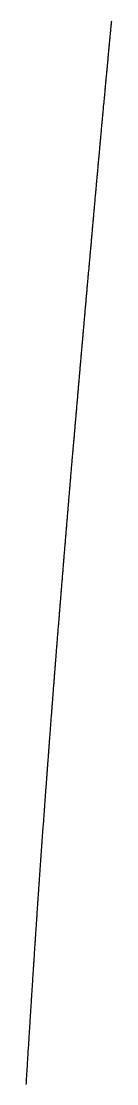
# Model space of a CAD drawing. Header units: millimetres. Extents: x 88 to 97873, y 32 to 55088.
# Drawn here: x 47980.54 to 47981.56, y 5196.1 to 5208.76 of the extents above; entities that cross this region are included whole.
import ezdxf

# ---------------------------------------------------------------- set-up
doc = ezdxf.new("R2010")
doc.units = ezdxf.units.MM
doc.header["$LTSCALE"] = 0.3

msp = doc.modelspace()

# ---------------------------------------------------------------- linework, layer by layer
for p, q in [((47981.552, 5208.674), (47981.553, 5208.688)), ((47981.553, 5208.688), (47981.554, 5208.701)), ((47981.554, 5208.701), (47981.555, 5208.715)), ((47981.555, 5208.715), (47981.557, 5208.729)), ((47981.557, 5208.729), (47981.558, 5208.743)), ((47981.558, 5208.743), (47981.559, 5208.757)), ((47981.559, 5208.757), (47981.561, 5208.77)), ((47981.539, 5208.536), (47981.54, 5208.549)), ((47981.54, 5208.549), (47981.541, 5208.563)), ((47981.541, 5208.563), (47981.542, 5208.577)), ((47981.542, 5208.577), (47981.544, 5208.591)), ((47981.544, 5208.591), (47981.545, 5208.605)), ((47981.545, 5208.605), (47981.546, 5208.618)), ((47981.546, 5208.618), (47981.548, 5208.632)), ((47981.548, 5208.632), (47981.549, 5208.646)), ((47981.549, 5208.646), (47981.55, 5208.66)), ((47981.55, 5208.66), (47981.552, 5208.674)), ((47981.527, 5208.411), (47981.528, 5208.425)), ((47981.528, 5208.425), (47981.529, 5208.439)), ((47981.529, 5208.439), (47981.531, 5208.453)), ((47981.531, 5208.453), (47981.532, 5208.467)), ((47981.532, 5208.467), (47981.533, 5208.48)), ((47981.533, 5208.48), (47981.535, 5208.494)), ((47981.535, 5208.494), (47981.536, 5208.508)), ((47981.536, 5208.508), (47981.537, 5208.522)), ((47981.537, 5208.522), (47981.539, 5208.536)), ((47981.515, 5208.287), (47981.517, 5208.301)), ((47981.517, 5208.301), (47981.518, 5208.315)), ((47981.518, 5208.315), (47981.519, 5208.329)), ((47981.519, 5208.329), (47981.52, 5208.343)), ((47981.52, 5208.343), (47981.522, 5208.356)), ((47981.522, 5208.356), (47981.523, 5208.37)), ((47981.523, 5208.37), (47981.524, 5208.384)), ((47981.524, 5208.384), (47981.526, 5208.398)), ((47981.526, 5208.398), (47981.527, 5208.411)), ((47981.504, 5208.163), (47981.505, 5208.177)), ((47981.505, 5208.177), (47981.506, 5208.191)), ((47981.506, 5208.191), (47981.508, 5208.205)), ((47981.508, 5208.205), (47981.509, 5208.218)), ((47981.509, 5208.218), (47981.51, 5208.232)), ((47981.51, 5208.232), (47981.511, 5208.246)), ((47981.511, 5208.246), (47981.513, 5208.26)), ((47981.513, 5208.26), (47981.514, 5208.274)), ((47981.514, 5208.274), (47981.515, 5208.287)), ((47981.492, 5208.04), (47981.493, 5208.053)), ((47981.493, 5208.053), (47981.495, 5208.067)), ((47981.495, 5208.067), (47981.496, 5208.081)), ((47981.496, 5208.081), (47981.497, 5208.095)), ((47981.497, 5208.095), (47981.499, 5208.108)), ((47981.499, 5208.108), (47981.5, 5208.122)), ((47981.5, 5208.122), (47981.501, 5208.136)), ((47981.501, 5208.136), (47981.502, 5208.15)), ((47981.502, 5208.15), (47981.504, 5208.163)), ((47981.479, 5207.902), (47981.481, 5207.916)), ((47981.481, 5207.916), (47981.482, 5207.929)), ((47981.482, 5207.929), (47981.483, 5207.943)), ((47981.483, 5207.943), (47981.484, 5207.957)), ((47981.484, 5207.957), (47981.486, 5207.971)), ((47981.486, 5207.971), (47981.487, 5207.984)), ((47981.487, 5207.984), (47981.488, 5207.998)), ((47981.488, 5207.998), (47981.49, 5208.012)), ((47981.49, 5208.012), (47981.491, 5208.026)), ((47981.491, 5208.026), (47981.492, 5208.04)), ((47981.468, 5207.778), (47981.469, 5207.792)), ((47981.469, 5207.792), (47981.47, 5207.806)), ((47981.47, 5207.806), (47981.472, 5207.819)), ((47981.472, 5207.819), (47981.473, 5207.833)), ((47981.473, 5207.833), (47981.474, 5207.847)), ((47981.474, 5207.847), (47981.476, 5207.861)), ((47981.476, 5207.861), (47981.477, 5207.874)), ((47981.477, 5207.874), (47981.478, 5207.888)), ((47981.478, 5207.888), (47981.479, 5207.902)), ((47981.457, 5207.655), (47981.458, 5207.668)), ((47981.458, 5207.668), (47981.459, 5207.682)), ((47981.459, 5207.682), (47981.46, 5207.696)), ((47981.46, 5207.696), (47981.462, 5207.71)), ((47981.462, 5207.71), (47981.463, 5207.723)), ((47981.463, 5207.723), (47981.464, 5207.737)), ((47981.464, 5207.737), (47981.465, 5207.751)), ((47981.465, 5207.751), (47981.467, 5207.765)), ((47981.467, 5207.765), (47981.468, 5207.778)), ((47981.445, 5207.531), (47981.446, 5207.545)), ((47981.446, 5207.545), (47981.448, 5207.559)), ((47981.448, 5207.559), (47981.449, 5207.572)), ((47981.449, 5207.572), (47981.45, 5207.586)), ((47981.45, 5207.586), (47981.451, 5207.6)), ((47981.451, 5207.6), (47981.453, 5207.613)), ((47981.453, 5207.613), (47981.454, 5207.627)), ((47981.454, 5207.627), (47981.455, 5207.641)), ((47981.455, 5207.641), (47981.457, 5207.655)), ((47981.434, 5207.408), (47981.435, 5207.421)), ((47981.435, 5207.421), (47981.436, 5207.435)), ((47981.436, 5207.435), (47981.438, 5207.449)), ((47981.438, 5207.449), (47981.439, 5207.462)), ((47981.439, 5207.462), (47981.44, 5207.476)), ((47981.44, 5207.476), (47981.441, 5207.49)), ((47981.441, 5207.49), (47981.443, 5207.504)), ((47981.443, 5207.504), (47981.444, 5207.517)), ((47981.444, 5207.517), (47981.445, 5207.531)), ((47981.421, 5207.271), (47981.423, 5207.284)), ((47981.423, 5207.284), (47981.424, 5207.298)), ((47981.424, 5207.298), (47981.425, 5207.312)), ((47981.425, 5207.312), (47981.426, 5207.325)), ((47981.426, 5207.325), (47981.428, 5207.339)), ((47981.428, 5207.339), (47981.429, 5207.353)), ((47981.429, 5207.353), (47981.43, 5207.367)), ((47981.43, 5207.367), (47981.431, 5207.38)), ((47981.431, 5207.38), (47981.433, 5207.394)), ((47981.433, 5207.394), (47981.434, 5207.408)), ((47981.41, 5207.147), (47981.411, 5207.161)), ((47981.411, 5207.161), (47981.413, 5207.175)), ((47981.413, 5207.175), (47981.414, 5207.188)), ((47981.414, 5207.188), (47981.415, 5207.202)), ((47981.415, 5207.202), (47981.416, 5207.216)), ((47981.416, 5207.216), (47981.418, 5207.229)), ((47981.418, 5207.229), (47981.419, 5207.243)), ((47981.419, 5207.243), (47981.42, 5207.257)), ((47981.42, 5207.257), (47981.421, 5207.271)), ((47981.399, 5207.024), (47981.4, 5207.038)), ((47981.4, 5207.038), (47981.401, 5207.051)), ((47981.401, 5207.051), (47981.403, 5207.065)), ((47981.403, 5207.065), (47981.404, 5207.079)), ((47981.404, 5207.079), (47981.405, 5207.093)), ((47981.405, 5207.093), (47981.406, 5207.106)), ((47981.406, 5207.106), (47981.408, 5207.12)), ((47981.408, 5207.12), (47981.409, 5207.134)), ((47981.409, 5207.134), (47981.41, 5207.147)), ((47981.388, 5206.901), (47981.389, 5206.915)), ((47981.389, 5206.915), (47981.39, 5206.928)), ((47981.39, 5206.928), (47981.391, 5206.942)), ((47981.391, 5206.942), (47981.393, 5206.956)), ((47981.393, 5206.956), (47981.394, 5206.969)), ((47981.394, 5206.969), (47981.395, 5206.983)), ((47981.395, 5206.983), (47981.396, 5206.997)), ((47981.396, 5206.997), (47981.398, 5207.01)), ((47981.398, 5207.01), (47981.399, 5207.024)), ((47981.375, 5206.764), (47981.377, 5206.778)), ((47981.377, 5206.778), (47981.378, 5206.792)), ((47981.378, 5206.792), (47981.379, 5206.805)), ((47981.379, 5206.805), (47981.38, 5206.819)), ((47981.38, 5206.819), (47981.381, 5206.833)), ((47981.381, 5206.833), (47981.383, 5206.846)), ((47981.383, 5206.846), (47981.384, 5206.86)), ((47981.384, 5206.86), (47981.385, 5206.874)), ((47981.385, 5206.874), (47981.386, 5206.887)), ((47981.386, 5206.887), (47981.388, 5206.901)), ((47981.364, 5206.641), (47981.365, 5206.655)), ((47981.365, 5206.655), (47981.367, 5206.669)), ((47981.367, 5206.669), (47981.368, 5206.682)), ((47981.368, 5206.682), (47981.369, 5206.696)), ((47981.369, 5206.696), (47981.37, 5206.71)), ((47981.37, 5206.71), (47981.372, 5206.723)), ((47981.372, 5206.723), (47981.373, 5206.737)), ((47981.373, 5206.737), (47981.374, 5206.751)), ((47981.374, 5206.751), (47981.375, 5206.764)), ((47981.353, 5206.518), (47981.354, 5206.532)), ((47981.354, 5206.532), (47981.356, 5206.546)), ((47981.356, 5206.546), (47981.357, 5206.559)), ((47981.357, 5206.559), (47981.358, 5206.573)), ((47981.358, 5206.573), (47981.359, 5206.587)), ((47981.359, 5206.587), (47981.36, 5206.6)), ((47981.36, 5206.6), (47981.362, 5206.614)), ((47981.362, 5206.614), (47981.363, 5206.628)), ((47981.363, 5206.628), (47981.364, 5206.641)), ((47981.341, 5206.382), (47981.342, 5206.396)), ((47981.342, 5206.396), (47981.343, 5206.409)), ((47981.343, 5206.409), (47981.345, 5206.423)), ((47981.345, 5206.423), (47981.346, 5206.437)), ((47981.346, 5206.437), (47981.347, 5206.45)), ((47981.347, 5206.45), (47981.348, 5206.464)), ((47981.348, 5206.464), (47981.349, 5206.477)), ((47981.349, 5206.477), (47981.351, 5206.491)), ((47981.351, 5206.491), (47981.352, 5206.505)), ((47981.352, 5206.505), (47981.353, 5206.518)), ((47981.33, 5206.259), (47981.331, 5206.273)), ((47981.331, 5206.273), (47981.332, 5206.286)), ((47981.332, 5206.286), (47981.333, 5206.3)), ((47981.333, 5206.3), (47981.335, 5206.314)), ((47981.335, 5206.314), (47981.336, 5206.327)), ((47981.336, 5206.327), (47981.337, 5206.341)), ((47981.337, 5206.341), (47981.338, 5206.355)), ((47981.338, 5206.355), (47981.34, 5206.368)), ((47981.34, 5206.368), (47981.341, 5206.382)), ((47981.319, 5206.137), (47981.32, 5206.15)), ((47981.32, 5206.15), (47981.321, 5206.164)), ((47981.321, 5206.164), (47981.323, 5206.177)), ((47981.323, 5206.177), (47981.324, 5206.191)), ((47981.324, 5206.191), (47981.325, 5206.205)), ((47981.325, 5206.205), (47981.326, 5206.218)), ((47981.326, 5206.218), (47981.327, 5206.232)), ((47981.327, 5206.232), (47981.329, 5206.246)), ((47981.329, 5206.246), (47981.33, 5206.259)), ((47981.308, 5206.014), (47981.309, 5206.028)), ((47981.309, 5206.028), (47981.31, 5206.041)), ((47981.31, 5206.041), (47981.312, 5206.055)), ((47981.312, 5206.055), (47981.313, 5206.068)), ((47981.313, 5206.068), (47981.314, 5206.082)), ((47981.314, 5206.082), (47981.315, 5206.096)), ((47981.315, 5206.096), (47981.316, 5206.109)), ((47981.316, 5206.109), (47981.318, 5206.123)), ((47981.318, 5206.123), (47981.319, 5206.137)), ((47981.296, 5205.878), (47981.297, 5205.891)), ((47981.297, 5205.891), (47981.298, 5205.905)), ((47981.298, 5205.905), (47981.299, 5205.919)), ((47981.299, 5205.919), (47981.301, 5205.932)), ((47981.301, 5205.932), (47981.302, 5205.946)), ((47981.302, 5205.946), (47981.303, 5205.959)), ((47981.303, 5205.959), (47981.304, 5205.973)), ((47981.304, 5205.973), (47981.305, 5205.987)), ((47981.305, 5205.987), (47981.307, 5206)), ((47981.307, 5206), (47981.308, 5206.014)), ((47981.285, 5205.755), (47981.286, 5205.769)), ((47981.286, 5205.769), (47981.287, 5205.783)), ((47981.287, 5205.783), (47981.288, 5205.796)), ((47981.288, 5205.796), (47981.29, 5205.81)), ((47981.29, 5205.81), (47981.291, 5205.823)), ((47981.291, 5205.823), (47981.292, 5205.837)), ((47981.292, 5205.837), (47981.293, 5205.851)), ((47981.293, 5205.851), (47981.295, 5205.864)), ((47981.295, 5205.864), (47981.296, 5205.878)), ((47981.274, 5205.633), (47981.275, 5205.647)), ((47981.275, 5205.647), (47981.276, 5205.66)), ((47981.276, 5205.66), (47981.278, 5205.674)), ((47981.278, 5205.674), (47981.279, 5205.687)), ((47981.279, 5205.687), (47981.28, 5205.701)), ((47981.28, 5205.701), (47981.281, 5205.715)), ((47981.281, 5205.715), (47981.282, 5205.728)), ((47981.282, 5205.728), (47981.284, 5205.742)), ((47981.284, 5205.742), (47981.285, 5205.755)), ((47981.262, 5205.497), (47981.263, 5205.511)), ((47981.263, 5205.511), (47981.264, 5205.524)), ((47981.264, 5205.524), (47981.265, 5205.538)), ((47981.265, 5205.538), (47981.267, 5205.551)), ((47981.267, 5205.551), (47981.268, 5205.565)), ((47981.268, 5205.565), (47981.269, 5205.579)), ((47981.269, 5205.579), (47981.27, 5205.592)), ((47981.27, 5205.592), (47981.272, 5205.606)), ((47981.272, 5205.606), (47981.273, 5205.619)), ((47981.273, 5205.619), (47981.274, 5205.633)), ((47981.251, 5205.375), (47981.252, 5205.388)), ((47981.252, 5205.388), (47981.253, 5205.402)), ((47981.253, 5205.402), (47981.255, 5205.415)), ((47981.255, 5205.415), (47981.256, 5205.429)), ((47981.256, 5205.429), (47981.257, 5205.443)), ((47981.257, 5205.443), (47981.258, 5205.456)), ((47981.258, 5205.456), (47981.259, 5205.47)), ((47981.259, 5205.47), (47981.261, 5205.483)), ((47981.261, 5205.483), (47981.262, 5205.497)), ((47981.24, 5205.252), (47981.241, 5205.266)), ((47981.241, 5205.266), (47981.243, 5205.28)), ((47981.243, 5205.28), (47981.244, 5205.293)), ((47981.244, 5205.293), (47981.245, 5205.307)), ((47981.245, 5205.307), (47981.246, 5205.32)), ((47981.246, 5205.32), (47981.247, 5205.334)), ((47981.247, 5205.334), (47981.249, 5205.348)), ((47981.249, 5205.348), (47981.25, 5205.361)), ((47981.25, 5205.361), (47981.251, 5205.375)), ((47981.228, 5205.117), (47981.229, 5205.13)), ((47981.229, 5205.13), (47981.231, 5205.144)), ((47981.231, 5205.144), (47981.232, 5205.157)), ((47981.232, 5205.157), (47981.233, 5205.171)), ((47981.233, 5205.171), (47981.234, 5205.185)), ((47981.234, 5205.185), (47981.235, 5205.198)), ((47981.235, 5205.198), (47981.237, 5205.212)), ((47981.237, 5205.212), (47981.238, 5205.225)), ((47981.238, 5205.225), (47981.239, 5205.239)), ((47981.239, 5205.239), (47981.24, 5205.252)), ((47981.217, 5204.995), (47981.219, 5205.008)), ((47981.219, 5205.008), (47981.22, 5205.022)), ((47981.22, 5205.022), (47981.221, 5205.035)), ((47981.221, 5205.035), (47981.222, 5205.049)), ((47981.222, 5205.049), (47981.223, 5205.062)), ((47981.223, 5205.062), (47981.225, 5205.076)), ((47981.225, 5205.076), (47981.226, 5205.09)), ((47981.226, 5205.09), (47981.227, 5205.103)), ((47981.227, 5205.103), (47981.228, 5205.117)), ((47981.207, 5204.872), (47981.208, 5204.886)), ((47981.208, 5204.886), (47981.209, 5204.9)), ((47981.209, 5204.9), (47981.21, 5204.913)), ((47981.21, 5204.913), (47981.211, 5204.927)), ((47981.211, 5204.927), (47981.213, 5204.94)), ((47981.213, 5204.94), (47981.214, 5204.954)), ((47981.214, 5204.954), (47981.215, 5204.967)), ((47981.215, 5204.967), (47981.216, 5204.981)), ((47981.216, 5204.981), (47981.217, 5204.995)), ((47981.195, 5204.737), (47981.196, 5204.75)), ((47981.196, 5204.75), (47981.197, 5204.764)), ((47981.197, 5204.764), (47981.198, 5204.777)), ((47981.198, 5204.777), (47981.2, 5204.791)), ((47981.2, 5204.791), (47981.201, 5204.805)), ((47981.201, 5204.805), (47981.202, 5204.818)), ((47981.202, 5204.818), (47981.203, 5204.832)), ((47981.203, 5204.832), (47981.204, 5204.845)), ((47981.204, 5204.845), (47981.206, 5204.859)), ((47981.206, 5204.859), (47981.207, 5204.872)), ((47981.184, 5204.615), (47981.185, 5204.628)), ((47981.185, 5204.628), (47981.186, 5204.642)), ((47981.186, 5204.642), (47981.188, 5204.655)), ((47981.188, 5204.655), (47981.189, 5204.669)), ((47981.189, 5204.669), (47981.19, 5204.682)), ((47981.19, 5204.682), (47981.191, 5204.696)), ((47981.191, 5204.696), (47981.192, 5204.71)), ((47981.192, 5204.71), (47981.194, 5204.723)), ((47981.194, 5204.723), (47981.195, 5204.737)), ((47981.173, 5204.492), (47981.175, 5204.506)), ((47981.175, 5204.506), (47981.176, 5204.52)), ((47981.176, 5204.52), (47981.177, 5204.533)), ((47981.177, 5204.533), (47981.178, 5204.547)), ((47981.178, 5204.547), (47981.179, 5204.56)), ((47981.179, 5204.56), (47981.181, 5204.574)), ((47981.181, 5204.574), (47981.182, 5204.587)), ((47981.182, 5204.587), (47981.183, 5204.601)), ((47981.183, 5204.601), (47981.184, 5204.615)), ((47981.162, 5204.357), (47981.163, 5204.37)), ((47981.163, 5204.37), (47981.164, 5204.384)), ((47981.164, 5204.384), (47981.165, 5204.398)), ((47981.165, 5204.398), (47981.166, 5204.411)), ((47981.166, 5204.411), (47981.168, 5204.425)), ((47981.168, 5204.425), (47981.169, 5204.438)), ((47981.169, 5204.438), (47981.17, 5204.452)), ((47981.17, 5204.452), (47981.171, 5204.465)), ((47981.171, 5204.465), (47981.172, 5204.479)), ((47981.172, 5204.479), (47981.173, 5204.492)), ((47981.151, 5204.235), (47981.152, 5204.248)), ((47981.152, 5204.248), (47981.153, 5204.262)), ((47981.153, 5204.262), (47981.155, 5204.275)), ((47981.155, 5204.275), (47981.156, 5204.289)), ((47981.156, 5204.289), (47981.157, 5204.303)), ((47981.157, 5204.303), (47981.158, 5204.316)), ((47981.158, 5204.316), (47981.159, 5204.33)), ((47981.159, 5204.33), (47981.16, 5204.343)), ((47981.16, 5204.343), (47981.162, 5204.357)), ((47981.14, 5204.113), (47981.142, 5204.126)), ((47981.142, 5204.126), (47981.143, 5204.14)), ((47981.143, 5204.14), (47981.144, 5204.153)), ((47981.144, 5204.153), (47981.145, 5204.167)), ((47981.145, 5204.167), (47981.146, 5204.18)), ((47981.146, 5204.18), (47981.147, 5204.194)), ((47981.147, 5204.194), (47981.149, 5204.208)), ((47981.149, 5204.208), (47981.15, 5204.221)), ((47981.15, 5204.221), (47981.151, 5204.235)), ((47981.129, 5203.977), (47981.13, 5203.99)), ((47981.13, 5203.99), (47981.131, 5204.004)), ((47981.131, 5204.004), (47981.132, 5204.018)), ((47981.132, 5204.018), (47981.133, 5204.031)), ((47981.133, 5204.031), (47981.135, 5204.045)), ((47981.135, 5204.045), (47981.136, 5204.058)), ((47981.136, 5204.058), (47981.137, 5204.072)), ((47981.137, 5204.072), (47981.138, 5204.085)), ((47981.138, 5204.085), (47981.139, 5204.099)), ((47981.139, 5204.099), (47981.14, 5204.113)), ((47981.118, 5203.855), (47981.119, 5203.868)), ((47981.119, 5203.868), (47981.121, 5203.882)), ((47981.121, 5203.882), (47981.122, 5203.895)), ((47981.122, 5203.895), (47981.123, 5203.909)), ((47981.123, 5203.909), (47981.124, 5203.923)), ((47981.124, 5203.923), (47981.125, 5203.936)), ((47981.125, 5203.936), (47981.126, 5203.95)), ((47981.126, 5203.95), (47981.128, 5203.963)), ((47981.128, 5203.963), (47981.129, 5203.977)), ((47981.108, 5203.733), (47981.109, 5203.746)), ((47981.109, 5203.746), (47981.11, 5203.76)), ((47981.11, 5203.76), (47981.111, 5203.773)), ((47981.111, 5203.773), (47981.112, 5203.787)), ((47981.112, 5203.787), (47981.113, 5203.8)), ((47981.113, 5203.8), (47981.115, 5203.814)), ((47981.115, 5203.814), (47981.116, 5203.828)), ((47981.116, 5203.828), (47981.117, 5203.841)), ((47981.117, 5203.841), (47981.118, 5203.855)), ((47981.096, 5203.597), (47981.097, 5203.61)), ((47981.097, 5203.61), (47981.098, 5203.624)), ((47981.098, 5203.624), (47981.1, 5203.638)), ((47981.1, 5203.638), (47981.101, 5203.651)), ((47981.101, 5203.651), (47981.102, 5203.665)), ((47981.102, 5203.665), (47981.103, 5203.678)), ((47981.103, 5203.678), (47981.104, 5203.692)), ((47981.104, 5203.692), (47981.105, 5203.705)), ((47981.105, 5203.705), (47981.107, 5203.719)), ((47981.107, 5203.719), (47981.108, 5203.733)), ((47981.086, 5203.475), (47981.087, 5203.488)), ((47981.087, 5203.488), (47981.088, 5203.502)), ((47981.088, 5203.502), (47981.089, 5203.515)), ((47981.089, 5203.515), (47981.09, 5203.529)), ((47981.09, 5203.529), (47981.091, 5203.542)), ((47981.091, 5203.542), (47981.093, 5203.556)), ((47981.093, 5203.556), (47981.094, 5203.57)), ((47981.094, 5203.57), (47981.095, 5203.583)), ((47981.095, 5203.583), (47981.096, 5203.597)), ((47981.075, 5203.352), (47981.076, 5203.366)), ((47981.076, 5203.366), (47981.077, 5203.379)), ((47981.077, 5203.379), (47981.079, 5203.393)), ((47981.079, 5203.393), (47981.08, 5203.407)), ((47981.08, 5203.407), (47981.081, 5203.42)), ((47981.081, 5203.42), (47981.082, 5203.434)), ((47981.082, 5203.434), (47981.083, 5203.447)), ((47981.083, 5203.447), (47981.084, 5203.461)), ((47981.084, 5203.461), (47981.086, 5203.475)), ((47981.064, 5203.216), (47981.065, 5203.23)), ((47981.065, 5203.23), (47981.066, 5203.243)), ((47981.066, 5203.243), (47981.067, 5203.257)), ((47981.067, 5203.257), (47981.068, 5203.271)), ((47981.068, 5203.271), (47981.069, 5203.284)), ((47981.069, 5203.284), (47981.071, 5203.298)), ((47981.071, 5203.298), (47981.072, 5203.311)), ((47981.072, 5203.311), (47981.073, 5203.325)), ((47981.073, 5203.325), (47981.074, 5203.339)), ((47981.074, 5203.339), (47981.075, 5203.352)), ((47981.053, 5203.094), (47981.054, 5203.107)), ((47981.054, 5203.107), (47981.056, 5203.121)), ((47981.056, 5203.121), (47981.057, 5203.135)), ((47981.057, 5203.135), (47981.058, 5203.148)), ((47981.058, 5203.148), (47981.059, 5203.162)), ((47981.059, 5203.162), (47981.06, 5203.175)), ((47981.06, 5203.175), (47981.061, 5203.189)), ((47981.061, 5203.189), (47981.063, 5203.203)), ((47981.063, 5203.203), (47981.064, 5203.216)), ((47981.043, 5202.971), (47981.044, 5202.985)), ((47981.044, 5202.985), (47981.045, 5202.998)), ((47981.045, 5202.998), (47981.046, 5203.012)), ((47981.046, 5203.012), (47981.048, 5203.026)), ((47981.048, 5203.026), (47981.049, 5203.039)), ((47981.049, 5203.039), (47981.05, 5203.053)), ((47981.05, 5203.053), (47981.051, 5203.067)), ((47981.051, 5203.067), (47981.052, 5203.08)), ((47981.052, 5203.08), (47981.053, 5203.094)), ((47981.032, 5202.835), (47981.033, 5202.849)), ((47981.033, 5202.849), (47981.034, 5202.862)), ((47981.034, 5202.862), (47981.035, 5202.876)), ((47981.035, 5202.876), (47981.036, 5202.89)), ((47981.036, 5202.89), (47981.037, 5202.903)), ((47981.037, 5202.903), (47981.038, 5202.917)), ((47981.038, 5202.917), (47981.04, 5202.93)), ((47981.04, 5202.93), (47981.041, 5202.944)), ((47981.041, 5202.944), (47981.042, 5202.958)), ((47981.042, 5202.958), (47981.043, 5202.971)), ((47981.021, 5202.712), (47981.022, 5202.726)), ((47981.022, 5202.726), (47981.024, 5202.74)), ((47981.024, 5202.74), (47981.025, 5202.753)), ((47981.025, 5202.753), (47981.026, 5202.767)), ((47981.026, 5202.767), (47981.027, 5202.781)), ((47981.027, 5202.781), (47981.028, 5202.794)), ((47981.028, 5202.794), (47981.029, 5202.808)), ((47981.029, 5202.808), (47981.03, 5202.821)), ((47981.03, 5202.821), (47981.032, 5202.835)), ((47981.011, 5202.59), (47981.012, 5202.603)), ((47981.012, 5202.603), (47981.013, 5202.617)), ((47981.013, 5202.617), (47981.015, 5202.631)), ((47981.015, 5202.631), (47981.016, 5202.644)), ((47981.016, 5202.644), (47981.017, 5202.658)), ((47981.017, 5202.658), (47981.018, 5202.671)), ((47981.018, 5202.671), (47981.019, 5202.685)), ((47981.019, 5202.685), (47981.02, 5202.699)), ((47981.02, 5202.699), (47981.021, 5202.712)), ((47981.001, 5202.467), (47981.002, 5202.48)), ((47981.002, 5202.48), (47981.003, 5202.494)), ((47981.003, 5202.494), (47981.004, 5202.508)), ((47981.004, 5202.508), (47981.005, 5202.521)), ((47981.005, 5202.521), (47981.007, 5202.535)), ((47981.007, 5202.535), (47981.008, 5202.549)), ((47981.008, 5202.549), (47981.009, 5202.562)), ((47981.009, 5202.562), (47981.01, 5202.576)), ((47981.01, 5202.576), (47981.011, 5202.59)), ((47980.99, 5202.33), (47980.991, 5202.344)), ((47980.991, 5202.344), (47980.992, 5202.357)), ((47980.992, 5202.357), (47980.993, 5202.371)), ((47980.993, 5202.371), (47980.994, 5202.385)), ((47980.994, 5202.385), (47980.995, 5202.398)), ((47980.995, 5202.398), (47980.996, 5202.412)), ((47980.996, 5202.412), (47980.998, 5202.426)), ((47980.998, 5202.426), (47980.999, 5202.439)), ((47980.999, 5202.439), (47981, 5202.453)), ((47981, 5202.453), (47981.001, 5202.467)), ((47980.98, 5202.207), (47980.981, 5202.221)), ((47980.981, 5202.221), (47980.982, 5202.234)), ((47980.982, 5202.234), (47980.983, 5202.248)), ((47980.983, 5202.248), (47980.984, 5202.262)), ((47980.984, 5202.262), (47980.985, 5202.275)), ((47980.985, 5202.275), (47980.986, 5202.289)), ((47980.986, 5202.289), (47980.987, 5202.303)), ((47980.987, 5202.303), (47980.989, 5202.316)), ((47980.989, 5202.316), (47980.99, 5202.33)), ((47980.969, 5202.084), (47980.971, 5202.098)), ((47980.971, 5202.098), (47980.972, 5202.111)), ((47980.972, 5202.111), (47980.973, 5202.125)), ((47980.973, 5202.125), (47980.974, 5202.139)), ((47980.974, 5202.139), (47980.975, 5202.152)), ((47980.975, 5202.152), (47980.976, 5202.166)), ((47980.976, 5202.166), (47980.977, 5202.18)), ((47980.977, 5202.18), (47980.978, 5202.193)), ((47980.978, 5202.193), (47980.98, 5202.207)), ((47980.959, 5201.961), (47980.961, 5201.974)), ((47980.961, 5201.974), (47980.962, 5201.988)), ((47980.962, 5201.988), (47980.963, 5202.002)), ((47980.963, 5202.002), (47980.964, 5202.015)), ((47980.964, 5202.015), (47980.965, 5202.029)), ((47980.965, 5202.029), (47980.966, 5202.043)), ((47980.966, 5202.043), (47980.967, 5202.057)), ((47980.967, 5202.057), (47980.968, 5202.07)), ((47980.968, 5202.07), (47980.969, 5202.084)), ((47980.948, 5201.823), (47980.949, 5201.837)), ((47980.949, 5201.837), (47980.95, 5201.851)), ((47980.95, 5201.851), (47980.952, 5201.865)), ((47980.952, 5201.865), (47980.953, 5201.878)), ((47980.953, 5201.878), (47980.954, 5201.892)), ((47980.954, 5201.892), (47980.955, 5201.906)), ((47980.955, 5201.906), (47980.956, 5201.919)), ((47980.956, 5201.919), (47980.957, 5201.933)), ((47980.957, 5201.933), (47980.958, 5201.947)), ((47980.958, 5201.947), (47980.959, 5201.961)), ((47980.938, 5201.7), (47980.939, 5201.714)), ((47980.939, 5201.714), (47980.94, 5201.727)), ((47980.94, 5201.727), (47980.942, 5201.741)), ((47980.942, 5201.741), (47980.943, 5201.755)), ((47980.943, 5201.755), (47980.944, 5201.769)), ((47980.944, 5201.769), (47980.945, 5201.782)), ((47980.945, 5201.782), (47980.946, 5201.796)), ((47980.946, 5201.796), (47980.947, 5201.81)), ((47980.947, 5201.81), (47980.948, 5201.823)), ((47980.928, 5201.576), (47980.929, 5201.59)), ((47980.929, 5201.59), (47980.931, 5201.604)), ((47980.931, 5201.604), (47980.932, 5201.617)), ((47980.932, 5201.617), (47980.933, 5201.631)), ((47980.933, 5201.631), (47980.934, 5201.645)), ((47980.934, 5201.645), (47980.935, 5201.659)), ((47980.935, 5201.659), (47980.936, 5201.672)), ((47980.936, 5201.672), (47980.937, 5201.686)), ((47980.937, 5201.686), (47980.938, 5201.7)), ((47980.918, 5201.452), (47980.92, 5201.466)), ((47980.92, 5201.466), (47980.921, 5201.48)), ((47980.921, 5201.48), (47980.922, 5201.494)), ((47980.922, 5201.494), (47980.923, 5201.507)), ((47980.923, 5201.507), (47980.924, 5201.521)), ((47980.924, 5201.521), (47980.925, 5201.535)), ((47980.925, 5201.535), (47980.926, 5201.549)), ((47980.926, 5201.549), (47980.927, 5201.562)), ((47980.927, 5201.562), (47980.928, 5201.576)), ((47980.907, 5201.315), (47980.909, 5201.328)), ((47980.909, 5201.328), (47980.91, 5201.342)), ((47980.91, 5201.342), (47980.911, 5201.356)), ((47980.911, 5201.356), (47980.912, 5201.37)), ((47980.912, 5201.37), (47980.913, 5201.384)), ((47980.913, 5201.384), (47980.914, 5201.397)), ((47980.914, 5201.397), (47980.915, 5201.411)), ((47980.915, 5201.411), (47980.916, 5201.425)), ((47980.916, 5201.425), (47980.917, 5201.439)), ((47980.917, 5201.439), (47980.918, 5201.452)), ((47980.898, 5201.19), (47980.899, 5201.204)), ((47980.899, 5201.204), (47980.9, 5201.218)), ((47980.9, 5201.218), (47980.901, 5201.232)), ((47980.901, 5201.232), (47980.902, 5201.246)), ((47980.902, 5201.246), (47980.903, 5201.259)), ((47980.903, 5201.259), (47980.904, 5201.273)), ((47980.904, 5201.273), (47980.905, 5201.287)), ((47980.905, 5201.287), (47980.906, 5201.301)), ((47980.906, 5201.301), (47980.907, 5201.315)), ((47980.888, 5201.066), (47980.889, 5201.08)), ((47980.889, 5201.08), (47980.89, 5201.094)), ((47980.89, 5201.094), (47980.891, 5201.108)), ((47980.891, 5201.108), (47980.892, 5201.121)), ((47980.892, 5201.121), (47980.893, 5201.135)), ((47980.893, 5201.135), (47980.894, 5201.149)), ((47980.894, 5201.149), (47980.895, 5201.163)), ((47980.895, 5201.163), (47980.897, 5201.177)), ((47980.897, 5201.177), (47980.898, 5201.19)), ((47980.878, 5200.942), (47980.879, 5200.955)), ((47980.879, 5200.955), (47980.88, 5200.969)), ((47980.88, 5200.969), (47980.881, 5200.983)), ((47980.881, 5200.983), (47980.882, 5200.997)), ((47980.882, 5200.997), (47980.883, 5201.011)), ((47980.883, 5201.011), (47980.885, 5201.025)), ((47980.885, 5201.025), (47980.886, 5201.038)), ((47980.886, 5201.038), (47980.887, 5201.052)), ((47980.887, 5201.052), (47980.888, 5201.066)), ((47980.868, 5200.817), (47980.869, 5200.831)), ((47980.869, 5200.831), (47980.871, 5200.845)), ((47980.871, 5200.845), (47980.872, 5200.859)), ((47980.872, 5200.859), (47980.873, 5200.872)), ((47980.873, 5200.872), (47980.874, 5200.886)), ((47980.874, 5200.886), (47980.875, 5200.9)), ((47980.875, 5200.9), (47980.876, 5200.914)), ((47980.876, 5200.914), (47980.877, 5200.928)), ((47980.877, 5200.928), (47980.878, 5200.942)), ((47980.859, 5200.692), (47980.86, 5200.706)), ((47980.86, 5200.706), (47980.861, 5200.72)), ((47980.861, 5200.72), (47980.862, 5200.734)), ((47980.862, 5200.734), (47980.863, 5200.748)), ((47980.863, 5200.748), (47980.864, 5200.762)), ((47980.864, 5200.762), (47980.865, 5200.775)), ((47980.865, 5200.775), (47980.866, 5200.789)), ((47980.866, 5200.789), (47980.867, 5200.803)), ((47980.867, 5200.803), (47980.868, 5200.817)), ((47980.849, 5200.567), (47980.85, 5200.581)), ((47980.85, 5200.581), (47980.851, 5200.595)), ((47980.851, 5200.595), (47980.852, 5200.609)), ((47980.852, 5200.609), (47980.853, 5200.623)), ((47980.853, 5200.623), (47980.854, 5200.637)), ((47980.854, 5200.637), (47980.855, 5200.65)), ((47980.855, 5200.65), (47980.857, 5200.664)), ((47980.857, 5200.664), (47980.858, 5200.678)), ((47980.858, 5200.678), (47980.859, 5200.692)), ((47980.838, 5200.428), (47980.839, 5200.442)), ((47980.839, 5200.442), (47980.84, 5200.456)), ((47980.84, 5200.456), (47980.842, 5200.47)), ((47980.842, 5200.47), (47980.843, 5200.484)), ((47980.843, 5200.484), (47980.844, 5200.498)), ((47980.844, 5200.498), (47980.845, 5200.511)), ((47980.845, 5200.511), (47980.846, 5200.525)), ((47980.846, 5200.525), (47980.847, 5200.539)), ((47980.847, 5200.539), (47980.848, 5200.553)), ((47980.848, 5200.553), (47980.849, 5200.567)), ((47980.829, 5200.303), (47980.83, 5200.316)), ((47980.83, 5200.316), (47980.831, 5200.33)), ((47980.831, 5200.33), (47980.832, 5200.344)), ((47980.832, 5200.344), (47980.833, 5200.358)), ((47980.833, 5200.358), (47980.834, 5200.372)), ((47980.834, 5200.372), (47980.835, 5200.386)), ((47980.835, 5200.386), (47980.836, 5200.4)), ((47980.836, 5200.4), (47980.837, 5200.414)), ((47980.837, 5200.414), (47980.838, 5200.428)), ((47980.819, 5200.177), (47980.82, 5200.191)), ((47980.82, 5200.191), (47980.821, 5200.205)), ((47980.821, 5200.205), (47980.822, 5200.219)), ((47980.822, 5200.219), (47980.823, 5200.233)), ((47980.823, 5200.233), (47980.825, 5200.247)), ((47980.825, 5200.247), (47980.826, 5200.261)), ((47980.826, 5200.261), (47980.827, 5200.275)), ((47980.827, 5200.275), (47980.828, 5200.289)), ((47980.828, 5200.289), (47980.829, 5200.303)), ((47980.81, 5200.051), (47980.811, 5200.065)), ((47980.811, 5200.065), (47980.812, 5200.079)), ((47980.812, 5200.079), (47980.813, 5200.093)), ((47980.813, 5200.093), (47980.814, 5200.107)), ((47980.814, 5200.107), (47980.815, 5200.121)), ((47980.815, 5200.121), (47980.816, 5200.135)), ((47980.816, 5200.135), (47980.817, 5200.149)), ((47980.817, 5200.149), (47980.818, 5200.163)), ((47980.818, 5200.163), (47980.819, 5200.177)), ((47980.8, 5199.925), (47980.801, 5199.939)), ((47980.801, 5199.939), (47980.802, 5199.953)), ((47980.802, 5199.953), (47980.803, 5199.967)), ((47980.803, 5199.967), (47980.805, 5199.981)), ((47980.805, 5199.981), (47980.806, 5199.995)), ((47980.806, 5199.995), (47980.807, 5200.009)), ((47980.807, 5200.009), (47980.808, 5200.023)), ((47980.808, 5200.023), (47980.809, 5200.037)), ((47980.809, 5200.037), (47980.81, 5200.051)), ((47980.791, 5199.799), (47980.792, 5199.813)), ((47980.792, 5199.813), (47980.793, 5199.827)), ((47980.793, 5199.827), (47980.794, 5199.841)), ((47980.794, 5199.841), (47980.795, 5199.855)), ((47980.795, 5199.855), (47980.796, 5199.869)), ((47980.796, 5199.869), (47980.797, 5199.883)), ((47980.797, 5199.883), (47980.798, 5199.897)), ((47980.798, 5199.897), (47980.799, 5199.911)), ((47980.799, 5199.911), (47980.8, 5199.925)), ((47980.782, 5199.672), (47980.783, 5199.686)), ((47980.783, 5199.686), (47980.784, 5199.7)), ((47980.784, 5199.7), (47980.785, 5199.714)), ((47980.785, 5199.714), (47980.786, 5199.728)), ((47980.786, 5199.728), (47980.787, 5199.742)), ((47980.787, 5199.742), (47980.788, 5199.757)), ((47980.788, 5199.757), (47980.789, 5199.771)), ((47980.789, 5199.771), (47980.79, 5199.785)), ((47980.79, 5199.785), (47980.791, 5199.799)), ((47980.772, 5199.545), (47980.773, 5199.559)), ((47980.773, 5199.559), (47980.774, 5199.574)), ((47980.774, 5199.574), (47980.775, 5199.588)), ((47980.775, 5199.588), (47980.776, 5199.602)), ((47980.776, 5199.602), (47980.777, 5199.616)), ((47980.777, 5199.616), (47980.778, 5199.63)), ((47980.778, 5199.63), (47980.779, 5199.644)), ((47980.779, 5199.644), (47980.781, 5199.658)), ((47980.781, 5199.658), (47980.782, 5199.672)), ((47980.763, 5199.418), (47980.764, 5199.433)), ((47980.764, 5199.433), (47980.765, 5199.447)), ((47980.765, 5199.447), (47980.766, 5199.461)), ((47980.766, 5199.461), (47980.767, 5199.475)), ((47980.767, 5199.475), (47980.768, 5199.489)), ((47980.768, 5199.489), (47980.769, 5199.503)), ((47980.769, 5199.503), (47980.77, 5199.517)), ((47980.77, 5199.517), (47980.771, 5199.531)), ((47980.771, 5199.531), (47980.772, 5199.545)), ((47980.754, 5199.291), (47980.755, 5199.305)), ((47980.755, 5199.305), (47980.756, 5199.319)), ((47980.756, 5199.319), (47980.757, 5199.334)), ((47980.757, 5199.334), (47980.758, 5199.348)), ((47980.758, 5199.348), (47980.759, 5199.362)), ((47980.759, 5199.362), (47980.76, 5199.376)), ((47980.76, 5199.376), (47980.761, 5199.39)), ((47980.761, 5199.39), (47980.762, 5199.404)), ((47980.762, 5199.404), (47980.763, 5199.418)), ((47980.745, 5199.164), (47980.746, 5199.178)), ((47980.746, 5199.178), (47980.747, 5199.192)), ((47980.747, 5199.192), (47980.748, 5199.206)), ((47980.748, 5199.206), (47980.749, 5199.22)), ((47980.749, 5199.22), (47980.75, 5199.235)), ((47980.75, 5199.235), (47980.751, 5199.249)), ((47980.751, 5199.249), (47980.752, 5199.263)), ((47980.752, 5199.263), (47980.753, 5199.277)), ((47980.753, 5199.277), (47980.754, 5199.291)), ((47980.735, 5199.036), (47980.736, 5199.05)), ((47980.736, 5199.05), (47980.737, 5199.064)), ((47980.737, 5199.064), (47980.738, 5199.079)), ((47980.738, 5199.079), (47980.739, 5199.093)), ((47980.739, 5199.093), (47980.74, 5199.107)), ((47980.74, 5199.107), (47980.741, 5199.121)), ((47980.741, 5199.121), (47980.742, 5199.135)), ((47980.742, 5199.135), (47980.743, 5199.149)), ((47980.743, 5199.149), (47980.745, 5199.164)), ((47980.726, 5198.908), (47980.727, 5198.922)), ((47980.727, 5198.922), (47980.728, 5198.936)), ((47980.728, 5198.936), (47980.729, 5198.951)), ((47980.729, 5198.951), (47980.73, 5198.965)), ((47980.73, 5198.965), (47980.731, 5198.979)), ((47980.731, 5198.979), (47980.732, 5198.993)), ((47980.732, 5198.993), (47980.733, 5199.008)), ((47980.733, 5199.008), (47980.734, 5199.022)), ((47980.734, 5199.022), (47980.735, 5199.036)), ((47980.717, 5198.78), (47980.718, 5198.794)), ((47980.718, 5198.794), (47980.719, 5198.808)), ((47980.719, 5198.808), (47980.72, 5198.822)), ((47980.72, 5198.822), (47980.721, 5198.837)), ((47980.721, 5198.837), (47980.722, 5198.851)), ((47980.722, 5198.851), (47980.723, 5198.865)), ((47980.723, 5198.865), (47980.724, 5198.879)), ((47980.724, 5198.879), (47980.725, 5198.894)), ((47980.725, 5198.894), (47980.726, 5198.908)), ((47980.709, 5198.665), (47980.71, 5198.68)), ((47980.71, 5198.68), (47980.711, 5198.694)), ((47980.711, 5198.694), (47980.712, 5198.708)), ((47980.712, 5198.708), (47980.713, 5198.723)), ((47980.713, 5198.723), (47980.714, 5198.737)), ((47980.714, 5198.737), (47980.715, 5198.751)), ((47980.715, 5198.751), (47980.716, 5198.765)), ((47980.716, 5198.765), (47980.717, 5198.78)), ((47980.7, 5198.537), (47980.701, 5198.551)), ((47980.701, 5198.551), (47980.702, 5198.565)), ((47980.702, 5198.565), (47980.703, 5198.58)), ((47980.703, 5198.58), (47980.704, 5198.594)), ((47980.704, 5198.594), (47980.705, 5198.608)), ((47980.705, 5198.608), (47980.706, 5198.622)), ((47980.706, 5198.622), (47980.707, 5198.637)), ((47980.707, 5198.637), (47980.708, 5198.651)), ((47980.708, 5198.651), (47980.709, 5198.665)), ((47980.691, 5198.407), (47980.692, 5198.422)), ((47980.692, 5198.422), (47980.693, 5198.436)), ((47980.693, 5198.436), (47980.694, 5198.451)), ((47980.694, 5198.451), (47980.695, 5198.465)), ((47980.695, 5198.465), (47980.696, 5198.479)), ((47980.696, 5198.479), (47980.697, 5198.494)), ((47980.697, 5198.494), (47980.698, 5198.508)), ((47980.698, 5198.508), (47980.699, 5198.522)), ((47980.699, 5198.522), (47980.7, 5198.537)), ((47980.682, 5198.278), (47980.683, 5198.292)), ((47980.683, 5198.292), (47980.684, 5198.307)), ((47980.684, 5198.307), (47980.685, 5198.321)), ((47980.685, 5198.321), (47980.686, 5198.336)), ((47980.686, 5198.336), (47980.687, 5198.35)), ((47980.687, 5198.35), (47980.688, 5198.364)), ((47980.688, 5198.364), (47980.689, 5198.379)), ((47980.689, 5198.379), (47980.69, 5198.393)), ((47980.69, 5198.393), (47980.691, 5198.407)), ((47980.673, 5198.148), (47980.674, 5198.163)), ((47980.674, 5198.163), (47980.675, 5198.177)), ((47980.675, 5198.177), (47980.676, 5198.192)), ((47980.676, 5198.192), (47980.677, 5198.206)), ((47980.677, 5198.206), (47980.678, 5198.22)), ((47980.678, 5198.22), (47980.679, 5198.235)), ((47980.679, 5198.235), (47980.68, 5198.249)), ((47980.68, 5198.249), (47980.681, 5198.264)), ((47980.681, 5198.264), (47980.682, 5198.278)), ((47980.666, 5198.033), (47980.667, 5198.047)), ((47980.667, 5198.047), (47980.668, 5198.062)), ((47980.668, 5198.062), (47980.669, 5198.076)), ((47980.669, 5198.076), (47980.67, 5198.091)), ((47980.67, 5198.091), (47980.671, 5198.105)), ((47980.671, 5198.105), (47980.672, 5198.12)), ((47980.672, 5198.134), (47980.673, 5198.148)), ((47980.672, 5198.12), (47980.672, 5198.134)), ((47980.657, 5197.903), (47980.658, 5197.917)), ((47980.658, 5197.917), (47980.659, 5197.932)), ((47980.659, 5197.932), (47980.66, 5197.946)), ((47980.66, 5197.946), (47980.661, 5197.96)), ((47980.661, 5197.96), (47980.662, 5197.975)), ((47980.662, 5197.975), (47980.663, 5197.989)), ((47980.663, 5197.989), (47980.664, 5198.004)), ((47980.664, 5198.004), (47980.665, 5198.018)), ((47980.665, 5198.018), (47980.666, 5198.033)), ((47980.648, 5197.772), (47980.649, 5197.786)), ((47980.649, 5197.786), (47980.65, 5197.801)), ((47980.65, 5197.801), (47980.651, 5197.816)), ((47980.651, 5197.816), (47980.652, 5197.83)), ((47980.652, 5197.83), (47980.653, 5197.845)), ((47980.653, 5197.845), (47980.654, 5197.859)), ((47980.654, 5197.859), (47980.655, 5197.874)), ((47980.655, 5197.874), (47980.656, 5197.888)), ((47980.656, 5197.888), (47980.657, 5197.903)), ((47980.639, 5197.641), (47980.64, 5197.656)), ((47980.64, 5197.656), (47980.641, 5197.67)), ((47980.641, 5197.67), (47980.642, 5197.685)), ((47980.642, 5197.685), (47980.643, 5197.699)), ((47980.643, 5197.699), (47980.644, 5197.714)), ((47980.644, 5197.714), (47980.645, 5197.728)), ((47980.645, 5197.728), (47980.646, 5197.743)), ((47980.646, 5197.743), (47980.647, 5197.757)), ((47980.647, 5197.757), (47980.648, 5197.772)), ((47980.632, 5197.524), (47980.633, 5197.539)), ((47980.633, 5197.539), (47980.634, 5197.554)), ((47980.634, 5197.554), (47980.635, 5197.568)), ((47980.635, 5197.568), (47980.636, 5197.583)), ((47980.636, 5197.583), (47980.637, 5197.597)), ((47980.637, 5197.597), (47980.638, 5197.612)), ((47980.638, 5197.612), (47980.639, 5197.626)), ((47980.639, 5197.626), (47980.639, 5197.641)), ((47980.623, 5197.393), (47980.624, 5197.407)), ((47980.624, 5197.407), (47980.625, 5197.422)), ((47980.625, 5197.422), (47980.626, 5197.437)), ((47980.626, 5197.437), (47980.627, 5197.451)), ((47980.627, 5197.451), (47980.628, 5197.466)), ((47980.628, 5197.466), (47980.629, 5197.481)), ((47980.629, 5197.481), (47980.63, 5197.495)), ((47980.63, 5197.495), (47980.631, 5197.51)), ((47980.631, 5197.51), (47980.632, 5197.524)), ((47980.615, 5197.261), (47980.616, 5197.276)), ((47980.616, 5197.276), (47980.617, 5197.29)), ((47980.617, 5197.29), (47980.618, 5197.305)), ((47980.618, 5197.32), (47980.619, 5197.334)), ((47980.618, 5197.305), (47980.618, 5197.32)), ((47980.619, 5197.334), (47980.62, 5197.349)), ((47980.62, 5197.349), (47980.621, 5197.364)), ((47980.621, 5197.364), (47980.622, 5197.378)), ((47980.622, 5197.378), (47980.623, 5197.393)), ((47980.607, 5197.143), (47980.608, 5197.158)), ((47980.608, 5197.158), (47980.609, 5197.173)), ((47980.609, 5197.173), (47980.61, 5197.188)), ((47980.61, 5197.188), (47980.611, 5197.202)), ((47980.611, 5197.202), (47980.612, 5197.217)), ((47980.612, 5197.217), (47980.613, 5197.232)), ((47980.613, 5197.232), (47980.614, 5197.246)), ((47980.614, 5197.246), (47980.615, 5197.261)), ((47980.599, 5197.011), (47980.6, 5197.026)), ((47980.6, 5197.026), (47980.601, 5197.04)), ((47980.601, 5197.04), (47980.602, 5197.055)), ((47980.602, 5197.07), (47980.603, 5197.085)), ((47980.602, 5197.055), (47980.602, 5197.07)), ((47980.603, 5197.085), (47980.604, 5197.099)), ((47980.604, 5197.099), (47980.605, 5197.114)), ((47980.605, 5197.114), (47980.606, 5197.129)), ((47980.606, 5197.129), (47980.607, 5197.143)), ((47980.591, 5196.893), (47980.592, 5196.908)), ((47980.592, 5196.908), (47980.593, 5196.922)), ((47980.593, 5196.922), (47980.594, 5196.937)), ((47980.594, 5196.937), (47980.595, 5196.952)), ((47980.595, 5196.952), (47980.596, 5196.967)), ((47980.596, 5196.967), (47980.597, 5196.981)), ((47980.597, 5196.981), (47980.598, 5196.996)), ((47980.598, 5196.996), (47980.599, 5197.011)), ((47980.583, 5196.76), (47980.584, 5196.774)), ((47980.584, 5196.774), (47980.585, 5196.789)), ((47980.585, 5196.789), (47980.586, 5196.804)), ((47980.586, 5196.804), (47980.587, 5196.819)), ((47980.587, 5196.819), (47980.588, 5196.834)), ((47980.588, 5196.848), (47980.589, 5196.863)), ((47980.588, 5196.834), (47980.588, 5196.848)), ((47980.589, 5196.863), (47980.59, 5196.878)), ((47980.59, 5196.878), (47980.591, 5196.893)), ((47980.575, 5196.626), (47980.576, 5196.641)), ((47980.576, 5196.656), (47980.577, 5196.671)), ((47980.576, 5196.641), (47980.576, 5196.656)), ((47980.577, 5196.671), (47980.578, 5196.685)), ((47980.578, 5196.685), (47980.579, 5196.7)), ((47980.579, 5196.7), (47980.58, 5196.715)), ((47980.58, 5196.715), (47980.581, 5196.73)), ((47980.581, 5196.73), (47980.582, 5196.745)), ((47980.582, 5196.745), (47980.583, 5196.76)), ((47980.567, 5196.507), (47980.568, 5196.522)), ((47980.568, 5196.522), (47980.569, 5196.537)), ((47980.569, 5196.537), (47980.57, 5196.552)), ((47980.57, 5196.552), (47980.571, 5196.566)), ((47980.571, 5196.566), (47980.572, 5196.581)), ((47980.572, 5196.581), (47980.573, 5196.596)), ((47980.573, 5196.596), (47980.574, 5196.611)), ((47980.574, 5196.611), (47980.575, 5196.626)), ((47980.559, 5196.373), (47980.56, 5196.388)), ((47980.56, 5196.388), (47980.561, 5196.402)), ((47980.561, 5196.402), (47980.562, 5196.417)), ((47980.562, 5196.417), (47980.563, 5196.432)), ((47980.563, 5196.432), (47980.564, 5196.447)), ((47980.564, 5196.447), (47980.565, 5196.462)), ((47980.565, 5196.477), (47980.566, 5196.492)), ((47980.565, 5196.462), (47980.565, 5196.477)), ((47980.566, 5196.492), (47980.567, 5196.507)), ((47980.552, 5196.253), (47980.553, 5196.268)), ((47980.553, 5196.268), (47980.554, 5196.283)), ((47980.554, 5196.283), (47980.555, 5196.298)), ((47980.555, 5196.313), (47980.556, 5196.328)), ((47980.555, 5196.298), (47980.555, 5196.313)), ((47980.556, 5196.328), (47980.557, 5196.343)), ((47980.557, 5196.343), (47980.558, 5196.358)), ((47980.558, 5196.358), (47980.559, 5196.373)), ((47980.545, 5196.133), (47980.546, 5196.148)), ((47980.546, 5196.163), (47980.547, 5196.178)), ((47980.546, 5196.148), (47980.546, 5196.163)), ((47980.547, 5196.178), (47980.548, 5196.193)), ((47980.548, 5196.193), (47980.549, 5196.208)), ((47980.549, 5196.208), (47980.55, 5196.223)), ((47980.55, 5196.223), (47980.551, 5196.238)), ((47980.551, 5196.238), (47980.552, 5196.253)), ((47980.542, 5196.088), (47980.543, 5196.103)), ((47980.543, 5196.103), (47980.544, 5196.118)), ((47980.544, 5196.118), (47980.545, 5196.133))]:
    msp.add_line(p, q)

doc.saveas('drawing.dxf')
